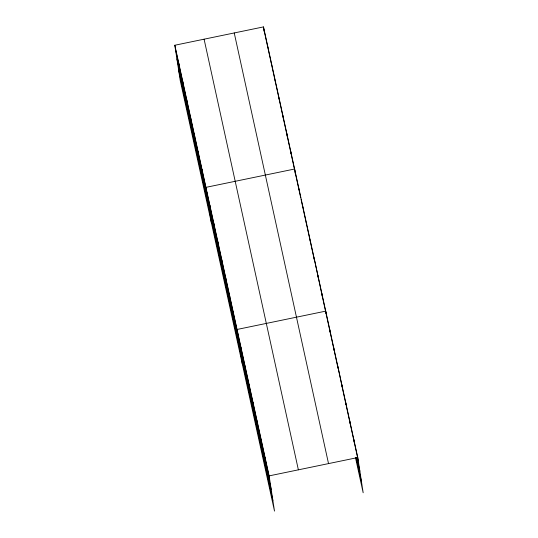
<?xml version="1.0" encoding="UTF-8"?>
<svg xmlns="http://www.w3.org/2000/svg" width="538" height="538" viewBox="0 0 538 538"><rect width="100%" height="100%" fill="white"/><g stroke="black" fill="none" stroke-linecap="round" stroke-linejoin="round"><path stroke-width="0.81" d="M174.83 45.239L269.114 475.888L274.501 511.1L180.217 80.451L174.83 45.239L263.499 26.9L357.783 457.549L363.17 492.761L355.504 457.751M269.114 475.888L357.783 457.549M263.963 29.913L275.631 83.208L275.167 80.196M275.806 84.015L279.343 100.162M279.518 100.969L291.186 154.265L290.722 151.252M291.361 155.072L294.898 171.219M300.729 197.87L295.073 172.025L295.322 173.66M301.085 199.484L306.741 225.321L306.283 222.308M306.916 226.128L314.34 260.042M322.477 297.184L326.189 314.145L325.725 311.132L237.056 329.464L242.443 364.677M326.364 314.938L334.199 350.749L333.742 347.736M334.374 351.543L338.032 368.254M342.39 388.147L346.048 404.858M346.223 405.659L358.247 460.562M356.909 457.663L359.868 471.187M356.143 457.468L361.543 482.135M234.238 32.953L328.523 463.601M204.09 39.187L298.375 469.835M175.287 48.252L269.572 478.901M176.915 58.877L271.199 489.526M178.589 69.826L272.874 500.475M353.775 439.25L354.239 442.263M349.767 420.945L350.231 423.957M345.759 402.639L346.109 404.906M341.758 384.34L342.215 387.353L337.75 366.035M329.733 329.431L330.197 332.444M326.31 314.959L326.566 316.593M321.838 293.365L322.296 296.377L314.058 257.837M317.951 275.604L318.409 278.617M310.17 240.069L310.628 243.089M302.39 204.541L302.854 207.554M298.503 186.78L298.96 189.793M294.959 171.272L294.616 169.013L205.94 187.352L211.333 222.564M286.835 133.485L287.292 136.497M282.948 115.724L283.405 118.737M279.054 97.956L279.404 100.216M271.28 62.428L271.737 65.441M267.386 44.667L267.85 47.68M263.499 26.9L264.212 31.547M265.106 457.582L265.57 460.595M261.098 439.284L261.562 442.297M257.09 420.978L257.554 423.991M253.082 402.68L253.546 405.692M249.081 384.374L249.538 387.387M245.072 366.069L245.53 369.088M241.064 347.77L241.522 350.783M233.169 311.704L233.626 314.717M229.275 293.936L229.739 296.949M225.388 276.176L225.852 279.188M221.501 258.408L221.959 261.421M217.608 240.647L218.072 243.66M213.721 222.88L214.185 225.893M209.833 205.119L210.291 208.132M202.053 169.584L202.517 172.604M198.166 151.824L198.623 154.836M194.272 134.056L194.736 137.069M190.385 116.295L190.849 119.308M186.498 98.528L186.955 101.541M182.604 80.767L183.068 83.78M178.717 63L179.181 66.013"/></g></svg>
